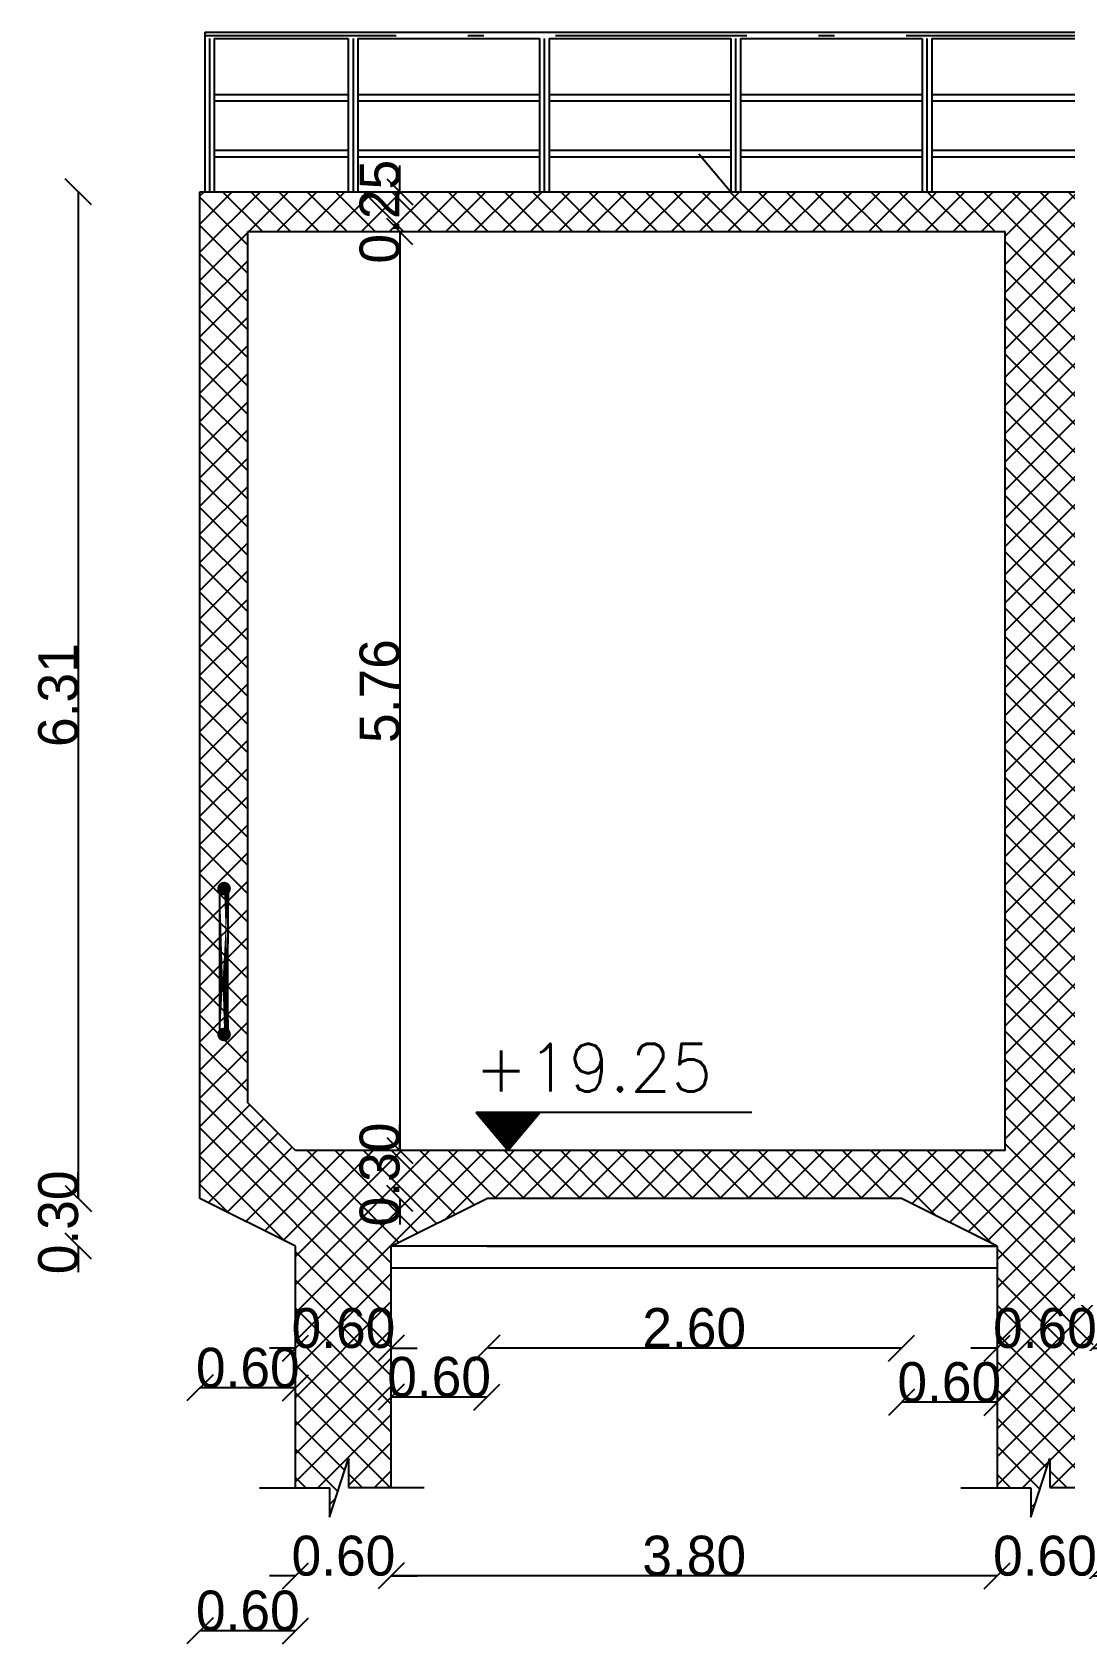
# Model space of a CAD drawing. Extents: x 151242 to 151523, y 158752 to 159354.
# Drawn here: x 151358.18 to 151364.66, y 159006.5 to 159016.6 of the extents above; entities that cross this region are included whole.
import ezdxf

# ---------------------------------------------------------------- set-up
doc = ezdxf.new("R2010")
doc.units = 0
doc.header["$LTSCALE"] = 3
doc.header["$MEASUREMENT"] = 0
doc.header["$PDMODE"] = 2
doc.header["$PDSIZE"] = 0.03
for name, pattern in [('AUSGEZOGEN', [0]), ('CENTER', [2, 1.25, -0.25, 0.25, -0.25]), ('STRICHPUNKT2', [0.7, 0.4, -0.15, 0, -0.15])]:
    doc.linetypes.add(name, pattern=pattern)
doc.layers.get('0').update_dxf_attribs({"linetype": 'CONTINUOUS'})
doc.layers.get('DEFPOINTS').update_dxf_attribs({"linetype": 'CONTINUOUS'})
for name, color, linetype in [('3', 4, 'CONTINUOUS'), ('4', 12, 'CONTINUOUS'), ('HATSH', 252, 'CONTINUOUS')]:
    doc.layers.add(name, color=color, linetype=linetype)
doc.styles.add('ROMANS', font='romans.shx')
doc.dimstyles.new('mais 1-100 plan', dxfattribs={"dimtxt": 0.25, "dimasz": 0.1635, "dimexe": 0.18, "dimexo": 0.0625, "dimgap": 0, "dimtad": 1, "dimzin": 0, "dimdsep": 46, "dimtxsty": 'Standard', "dimblk": 'OBLIQUE', "dimcen": 0, "dimse1": 1, "dimse2": 1, "dimclrd": 8, "dimclrt": 4, "dimadec": 0, "dimazin": 0, "dimtfac": 1, "dimtix": 1, "dimtofl": 0, "dimtmove": 0, "dimatfit": 3, "dimldrblk": 'OBLIQUE', "dimfxl": 0.18, "dimtolj": 1, "dimtzin": 0, "dimarcsym": 0})

# ---------------------------------------------------------------- blocks, each defined once
blk = doc.blocks.new('_OBLIQUE')
at = {"color": 0, "linetype": 'ByBlock'}
blk.add_line((-0.5, -0.5), (0.5, 0.5), dxfattribs=at)
blk = doc.blocks.new('*D684')
at = {"layer": '4', "color": 8, "linetype": 'Continuous', "lineweight": -2, "transparency": 16777216}
for p, q in [((151360.487, 159015.598), (151360.487, 159015.762)), ((151360.487, 159015.348), (151360.487, 159015.185))]:
    blk.add_line(p, q, dxfattribs=at)
at = {"layer": 'DEFPOINTS', "color": 0, "linetype": 'Continuous', "transparency": 16777216}
for p in [(151361.357, 159015.598), (151360.487, 159015.348), (151361.657, 159015.348)]:
    blk.add_point(p, dxfattribs=at)
at = {"layer": '4', "color": 8, "linetype": 'Continuous', "lineweight": -2, "transparency": 16777216, "xscale": 0.1635000000000001, "yscale": 0.1635000000000001, "zscale": 0.1635000000000001}
for p, rotation in [((151360.487, 159015.598), 270), ((151360.487, 159015.348), 90)]:
    blk.add_blockref('_OBLIQUE', p, dxfattribs=dict(at, rotation=rotation))
at = {"layer": '4', "color": 4, "linetype": 'Continuous', "transparency": 16777216, "insert": (151360.362, 159015.473), "char_height": 0.25, "attachment_point": 5, "rotation": 90}
blk.add_mtext('\\A1;0.25', dxfattribs=at)
blk = doc.blocks.new('*D685')
at = {"layer": '4', "color": 8, "linetype": 'Continuous', "lineweight": -2, "transparency": 16777216}
blk.add_line((151360.487, 159015.348), (151360.487, 159009.588), dxfattribs=at)
at = {"layer": 'DEFPOINTS', "color": 0, "linetype": 'Continuous', "transparency": 16777216}
for p in [(151361.657, 159015.348), (151360.487, 159009.588), (151361.657, 159009.588)]:
    blk.add_point(p, dxfattribs=at)
at = {"layer": '4', "color": 8, "linetype": 'Continuous', "lineweight": -2, "transparency": 16777216, "xscale": 0.1635000000000001, "yscale": 0.1635000000000001, "zscale": 0.1635000000000001}
for p, rotation in [((151360.487, 159015.348), 90), ((151360.487, 159009.588), 270)]:
    blk.add_blockref('_OBLIQUE', p, dxfattribs=dict(at, rotation=rotation))
at = {"layer": '4', "color": 4, "linetype": 'Continuous', "transparency": 16777216, "insert": (151360.362, 159012.468), "char_height": 0.25, "attachment_point": 5, "rotation": 90}
blk.add_mtext('\\A1;5.76', dxfattribs=at)
blk = doc.blocks.new('*D686')
at = {"layer": '4', "color": 8, "linetype": 'Continuous', "lineweight": -2, "transparency": 16777216}
for p, q in [((151360.487, 159009.588), (151360.487, 159009.752)), ((151360.487, 159009.288), (151360.487, 159009.125))]:
    blk.add_line(p, q, dxfattribs=at)
at = {"layer": 'DEFPOINTS', "color": 0, "linetype": 'Continuous', "transparency": 16777216}
for p in [(151361.657, 159009.588), (151360.487, 159009.288), (151361.957, 159009.288)]:
    blk.add_point(p, dxfattribs=at)
at = {"layer": '4', "color": 8, "linetype": 'Continuous', "lineweight": -2, "transparency": 16777216, "xscale": 0.1635000000000001, "yscale": 0.1635000000000001, "zscale": 0.1635000000000001}
for p, rotation in [((151360.487, 159009.588), 270), ((151360.487, 159009.288), 90)]:
    blk.add_blockref('_OBLIQUE', p, dxfattribs=dict(at, rotation=rotation))
at = {"layer": '4', "color": 4, "linetype": 'Continuous', "transparency": 16777216, "insert": (151360.362, 159009.438), "char_height": 0.25, "attachment_point": 5, "rotation": 90}
blk.add_mtext('\\A1;0.30', dxfattribs=at)
blk = doc.blocks.new('*D687')
at = {"layer": '4', "color": 8, "linetype": 'Continuous', "lineweight": -2, "transparency": 16777216}
blk.add_line((151358.471, 159015.598), (151358.471, 159009.288), dxfattribs=at)
at = {"layer": 'DEFPOINTS', "color": 0, "linetype": 'Continuous', "transparency": 16777216}
for p in [(151359.234, 159015.598), (151358.471, 159009.288), (151359.234, 159009.288)]:
    blk.add_point(p, dxfattribs=at)
at = {"layer": '4', "color": 8, "linetype": 'Continuous', "lineweight": -2, "transparency": 16777216, "xscale": 0.1635000000000001, "yscale": 0.1635000000000001, "zscale": 0.1635000000000001}
for p, rotation in [((151358.471, 159015.598), 90), ((151358.471, 159009.288), 270)]:
    blk.add_blockref('_OBLIQUE', p, dxfattribs=dict(at, rotation=rotation))
at = {"layer": '4', "color": 4, "linetype": 'Continuous', "transparency": 16777216, "insert": (151358.346, 159012.443), "char_height": 0.25, "attachment_point": 5, "rotation": 90}
blk.add_mtext('\\A1;6.31', dxfattribs=at)
blk = doc.blocks.new('*D688')
at = {"layer": '4', "color": 8, "linetype": 'Continuous', "lineweight": -2, "transparency": 16777216}
for p, q in [((151358.471, 159009.288), (151358.471, 159009.452)), ((151358.471, 159008.988), (151358.471, 159008.825))]:
    blk.add_line(p, q, dxfattribs=at)
at = {"layer": 'DEFPOINTS', "color": 0, "linetype": 'Continuous', "transparency": 16777216}
for p in [(151359.234, 159009.288), (151358.471, 159008.988), (151359.834, 159008.988)]:
    blk.add_point(p, dxfattribs=at)
at = {"layer": '4', "color": 8, "linetype": 'Continuous', "lineweight": -2, "transparency": 16777216, "xscale": 0.1635000000000001, "yscale": 0.1635000000000001, "zscale": 0.1635000000000001}
for p, rotation in [((151358.471, 159009.288), 270), ((151358.471, 159008.988), 90)]:
    blk.add_blockref('_OBLIQUE', p, dxfattribs=dict(at, rotation=rotation))
at = {"layer": '4', "color": 4, "linetype": 'Continuous', "transparency": 16777216, "insert": (151358.346, 159009.138), "char_height": 0.25, "attachment_point": 5, "rotation": 90}
blk.add_mtext('\\A1;0.30', dxfattribs=at)
blk = doc.blocks.new('*D709')
at = {"layer": '4', "color": 8, "linetype": 'Continuous', "lineweight": -2, "transparency": 16777216}
for p, q in [((151364.234, 159008.349), (151364.07, 159008.349)), ((151364.834, 159008.349), (151364.997, 159008.349))]:
    blk.add_line(p, q, dxfattribs=at)
at = {"layer": 'DEFPOINTS', "color": 0, "linetype": 'Continuous', "transparency": 16777216}
for p in [(151364.834, 159008.988), (151364.234, 159008.487), (151364.234, 159008.349)]:
    blk.add_point(p, dxfattribs=at)
at = {"layer": '4', "color": 8, "linetype": 'Continuous', "lineweight": -2, "transparency": 16777216, "xscale": 0.1635000000000001, "yscale": 0.1635000000000001, "zscale": 0.1635000000000001}
blk.add_blockref('_OBLIQUE', (151364.234, 159008.349), dxfattribs=at)
at = {"layer": '4', "color": 8, "linetype": 'Continuous', "lineweight": -2, "transparency": 16777216, "xscale": 0.1635000000000001, "yscale": 0.1635000000000001, "zscale": 0.1635000000000001, "rotation": 180}
blk.add_blockref('_OBLIQUE', (151364.834, 159008.349), dxfattribs=at)
at = {"layer": '4', "color": 4, "linetype": 'Continuous', "transparency": 16777216, "insert": (151364.534, 159008.474), "char_height": 0.25, "attachment_point": 5}
blk.add_mtext('\\A1;0.60', dxfattribs=at)
blk = doc.blocks.new('*D710')
at = {"layer": '4', "color": 8, "linetype": 'Continuous', "lineweight": -2, "transparency": 16777216}
blk.add_line((151364.234, 159008.01), (151363.634, 159008.01), dxfattribs=at)
at = {"layer": 'DEFPOINTS', "color": 0, "linetype": 'Continuous', "transparency": 16777216}
for p in [(151363.634, 159009.288), (151364.234, 159008.487), (151363.634, 159008.01)]:
    blk.add_point(p, dxfattribs=at)
at = {"layer": '4', "color": 8, "linetype": 'Continuous', "lineweight": -2, "transparency": 16777216, "xscale": 0.1635000000000001, "yscale": 0.1635000000000001, "zscale": 0.1635000000000001, "rotation": 180}
blk.add_blockref('_OBLIQUE', (151363.634, 159008.01), dxfattribs=at)
at = {"layer": '4', "color": 8, "linetype": 'Continuous', "lineweight": -2, "transparency": 16777216, "xscale": 0.1635000000000001, "yscale": 0.1635000000000001, "zscale": 0.1635000000000001}
blk.add_blockref('_OBLIQUE', (151364.234, 159008.01), dxfattribs=at)
at = {"layer": '4', "color": 4, "linetype": 'Continuous', "transparency": 16777216, "insert": (151363.934, 159008.135), "char_height": 0.25, "attachment_point": 5}
blk.add_mtext('\\A1;0.60', dxfattribs=at)
blk = doc.blocks.new('*D711')
at = {"layer": '4', "color": 8, "linetype": 'Continuous', "lineweight": -2, "transparency": 16777216}
blk.add_line((151363.634, 159008.349), (151361.034, 159008.349), dxfattribs=at)
at = {"layer": 'DEFPOINTS', "color": 0, "linetype": 'Continuous', "transparency": 16777216}
for p in [(151361.034, 159009.288), (151363.634, 159009.288), (151361.034, 159008.349)]:
    blk.add_point(p, dxfattribs=at)
at = {"layer": '4', "color": 8, "linetype": 'Continuous', "lineweight": -2, "transparency": 16777216, "xscale": 0.1635000000000001, "yscale": 0.1635000000000001, "zscale": 0.1635000000000001, "rotation": 180}
blk.add_blockref('_OBLIQUE', (151361.034, 159008.349), dxfattribs=at)
at = {"layer": '4', "color": 8, "linetype": 'Continuous', "lineweight": -2, "transparency": 16777216, "xscale": 0.1635000000000001, "yscale": 0.1635000000000001, "zscale": 0.1635000000000001}
blk.add_blockref('_OBLIQUE', (151363.634, 159008.349), dxfattribs=at)
at = {"layer": '4', "color": 4, "linetype": 'Continuous', "transparency": 16777216, "insert": (151362.334, 159008.474), "char_height": 0.25, "attachment_point": 5}
blk.add_mtext('\\A1;2.60', dxfattribs=at)
blk = doc.blocks.new('*D712')
at = {"layer": '4', "color": 8, "linetype": 'Continuous', "lineweight": -2, "transparency": 16777216}
blk.add_line((151361.034, 159008.043), (151360.434, 159008.043), dxfattribs=at)
at = {"layer": 'DEFPOINTS', "color": 0, "linetype": 'Continuous', "transparency": 16777216}
for p in [(151361.034, 159009.288), (151360.434, 159008.854), (151360.434, 159008.043)]:
    blk.add_point(p, dxfattribs=at)
at = {"layer": '4', "color": 8, "linetype": 'Continuous', "lineweight": -2, "transparency": 16777216, "xscale": 0.1635000000000001, "yscale": 0.1635000000000001, "zscale": 0.1635000000000001, "rotation": 180}
blk.add_blockref('_OBLIQUE', (151360.434, 159008.043), dxfattribs=at)
at = {"layer": '4', "color": 8, "linetype": 'Continuous', "lineweight": -2, "transparency": 16777216, "xscale": 0.1635000000000001, "yscale": 0.1635000000000001, "zscale": 0.1635000000000001}
blk.add_blockref('_OBLIQUE', (151361.034, 159008.043), dxfattribs=at)
at = {"layer": '4', "color": 4, "linetype": 'Continuous', "transparency": 16777216, "insert": (151360.734, 159008.168), "char_height": 0.25, "attachment_point": 5}
blk.add_mtext('\\A1;0.60', dxfattribs=at)
blk = doc.blocks.new('*D713')
at = {"layer": '4', "color": 8, "linetype": 'Continuous', "lineweight": -2, "transparency": 16777216}
for p, q in [((151359.834, 159008.349), (151359.67, 159008.349)), ((151360.434, 159008.349), (151360.597, 159008.349))]:
    blk.add_line(p, q, dxfattribs=at)
at = {"layer": 'DEFPOINTS', "color": 0, "linetype": 'Continuous', "transparency": 16777216}
for p in [(151359.834, 159008.988), (151360.434, 159008.854), (151359.834, 159008.349)]:
    blk.add_point(p, dxfattribs=at)
at = {"layer": '4', "color": 8, "linetype": 'Continuous', "lineweight": -2, "transparency": 16777216, "xscale": 0.1635000000000001, "yscale": 0.1635000000000001, "zscale": 0.1635000000000001}
blk.add_blockref('_OBLIQUE', (151359.834, 159008.349), dxfattribs=at)
at = {"layer": '4', "color": 8, "linetype": 'Continuous', "lineweight": -2, "transparency": 16777216, "xscale": 0.1635000000000001, "yscale": 0.1635000000000001, "zscale": 0.1635000000000001, "rotation": 180}
blk.add_blockref('_OBLIQUE', (151360.434, 159008.349), dxfattribs=at)
at = {"layer": '4', "color": 4, "linetype": 'Continuous', "transparency": 16777216, "insert": (151360.134, 159008.474), "char_height": 0.25, "attachment_point": 5}
blk.add_mtext('\\A1;0.60', dxfattribs=at)
blk = doc.blocks.new('*D714')
at = {"layer": '4', "color": 8, "linetype": 'Continuous', "lineweight": -2, "transparency": 16777216}
blk.add_line((151359.834, 159008.1), (151359.234, 159008.1), dxfattribs=at)
at = {"layer": 'DEFPOINTS', "color": 0, "linetype": 'Continuous', "transparency": 16777216}
for p in [(151359.234, 159009.288), (151359.834, 159008.988), (151359.234, 159008.1)]:
    blk.add_point(p, dxfattribs=at)
at = {"layer": '4', "color": 8, "linetype": 'Continuous', "lineweight": -2, "transparency": 16777216, "xscale": 0.1635000000000001, "yscale": 0.1635000000000001, "zscale": 0.1635000000000001, "rotation": 180}
blk.add_blockref('_OBLIQUE', (151359.234, 159008.1), dxfattribs=at)
at = {"layer": '4', "color": 8, "linetype": 'Continuous', "lineweight": -2, "transparency": 16777216, "xscale": 0.1635000000000001, "yscale": 0.1635000000000001, "zscale": 0.1635000000000001}
blk.add_blockref('_OBLIQUE', (151359.834, 159008.1), dxfattribs=at)
at = {"layer": '4', "color": 4, "linetype": 'Continuous', "transparency": 16777216, "insert": (151359.534, 159008.225), "char_height": 0.25, "attachment_point": 5}
blk.add_mtext('\\A1;0.60', dxfattribs=at)
blk = doc.blocks.new('*D719')
at = {"layer": '4', "color": 8, "linetype": 'Continuous', "lineweight": -2, "transparency": 16777216}
for p, q in [((151364.234, 159006.922), (151364.07, 159006.922)), ((151364.834, 159006.922), (151364.997, 159006.922))]:
    blk.add_line(p, q, dxfattribs=at)
at = {"layer": 'DEFPOINTS', "color": 0, "linetype": 'Continuous', "transparency": 16777216}
for p in [(151364.234, 159007.713), (151364.834, 159007.713), (151364.234, 159006.922)]:
    blk.add_point(p, dxfattribs=at)
at = {"layer": '4', "color": 8, "linetype": 'Continuous', "lineweight": -2, "transparency": 16777216, "xscale": 0.1635000000000001, "yscale": 0.1635000000000001, "zscale": 0.1635000000000001}
blk.add_blockref('_OBLIQUE', (151364.234, 159006.922), dxfattribs=at)
at = {"layer": '4', "color": 8, "linetype": 'Continuous', "lineweight": -2, "transparency": 16777216, "xscale": 0.1635000000000001, "yscale": 0.1635000000000001, "zscale": 0.1635000000000001, "rotation": 180}
blk.add_blockref('_OBLIQUE', (151364.834, 159006.922), dxfattribs=at)
at = {"layer": '4', "color": 4, "linetype": 'Continuous', "transparency": 16777216, "insert": (151364.534, 159007.047), "char_height": 0.25, "attachment_point": 5}
blk.add_mtext('\\A1;0.60', dxfattribs=at)
blk = doc.blocks.new('*D720')
at = {"layer": '4', "color": 8, "linetype": 'Continuous', "lineweight": -2, "transparency": 16777216}
blk.add_line((151364.234, 159006.922), (151360.434, 159006.922), dxfattribs=at)
at = {"layer": 'DEFPOINTS', "color": 0, "linetype": 'Continuous', "transparency": 16777216}
for p in [(151360.434, 159007.713), (151364.234, 159007.713), (151360.434, 159006.922)]:
    blk.add_point(p, dxfattribs=at)
at = {"layer": '4', "color": 8, "linetype": 'Continuous', "lineweight": -2, "transparency": 16777216, "xscale": 0.1635000000000001, "yscale": 0.1635000000000001, "zscale": 0.1635000000000001, "rotation": 180}
blk.add_blockref('_OBLIQUE', (151360.434, 159006.922), dxfattribs=at)
at = {"layer": '4', "color": 8, "linetype": 'Continuous', "lineweight": -2, "transparency": 16777216, "xscale": 0.1635000000000001, "yscale": 0.1635000000000001, "zscale": 0.1635000000000001}
blk.add_blockref('_OBLIQUE', (151364.234, 159006.922), dxfattribs=at)
at = {"layer": '4', "color": 4, "linetype": 'Continuous', "transparency": 16777216, "insert": (151362.334, 159007.047), "char_height": 0.25, "attachment_point": 5}
blk.add_mtext('\\A1;3.80', dxfattribs=at)
blk = doc.blocks.new('*D721')
at = {"layer": '4', "color": 8, "linetype": 'Continuous', "lineweight": -2, "transparency": 16777216}
for p, q in [((151359.834, 159006.922), (151359.67, 159006.922)), ((151360.434, 159006.922), (151360.597, 159006.922))]:
    blk.add_line(p, q, dxfattribs=at)
at = {"layer": 'DEFPOINTS', "color": 0, "linetype": 'Continuous', "transparency": 16777216}
for p in [(151359.834, 159007.713), (151360.434, 159007.713), (151359.834, 159006.922)]:
    blk.add_point(p, dxfattribs=at)
at = {"layer": '4', "color": 8, "linetype": 'Continuous', "lineweight": -2, "transparency": 16777216, "xscale": 0.1635000000000001, "yscale": 0.1635000000000001, "zscale": 0.1635000000000001}
blk.add_blockref('_OBLIQUE', (151359.834, 159006.922), dxfattribs=at)
at = {"layer": '4', "color": 8, "linetype": 'Continuous', "lineweight": -2, "transparency": 16777216, "xscale": 0.1635000000000001, "yscale": 0.1635000000000001, "zscale": 0.1635000000000001, "rotation": 180}
blk.add_blockref('_OBLIQUE', (151360.434, 159006.922), dxfattribs=at)
at = {"layer": '4', "color": 4, "linetype": 'Continuous', "transparency": 16777216, "insert": (151360.134, 159007.047), "char_height": 0.25, "attachment_point": 5}
blk.add_mtext('\\A1;0.60', dxfattribs=at)
blk = doc.blocks.new('*D722')
at = {"layer": '4', "color": 8, "linetype": 'Continuous', "lineweight": -2, "transparency": 16777216}
blk.add_line((151359.834, 159006.578), (151359.234, 159006.578), dxfattribs=at)
at = {"layer": 'DEFPOINTS', "color": 0, "linetype": 'Continuous', "transparency": 16777216}
for p in [(151359.234, 159009.288), (151359.834, 159007.713), (151359.234, 159006.578)]:
    blk.add_point(p, dxfattribs=at)
at = {"layer": '4', "color": 8, "linetype": 'Continuous', "lineweight": -2, "transparency": 16777216, "xscale": 0.1635000000000001, "yscale": 0.1635000000000001, "zscale": 0.1635000000000001, "rotation": 180}
blk.add_blockref('_OBLIQUE', (151359.234, 159006.578), dxfattribs=at)
at = {"layer": '4', "color": 8, "linetype": 'Continuous', "lineweight": -2, "transparency": 16777216, "xscale": 0.1635000000000001, "yscale": 0.1635000000000001, "zscale": 0.1635000000000001}
blk.add_blockref('_OBLIQUE', (151359.834, 159006.578), dxfattribs=at)
at = {"layer": '4', "color": 4, "linetype": 'Continuous', "transparency": 16777216, "insert": (151359.534, 159006.703), "char_height": 0.25, "attachment_point": 5}
blk.add_mtext('\\A1;0.60', dxfattribs=at)

msp = doc.modelspace()

# ---------------------------------------------------------------- hatches: boundary and pattern name
at = {"layer": '4'}
h = msp.add_hatch(color=2, dxfattribs=at)
edge = h.paths.add_edge_path()
edge.add_arc((151359.385, 159011.23), 0.0431, 180, 540, ccw=False)
at = {"layer": '4', "linetype": 'CENTER', "ltscale": 2}
h = msp.add_hatch(dxfattribs=at)
h.set_pattern_fill('PLASTI', color=2, scale=0.05, style=0)
h.set_pattern_definition([(180, (151839.031926, 159306.653231), (0, 0.0125), []), (180, (151839.031926, 159306.654793), (0, 0.0125), []), (180, (151839.031926, 159306.656356), (0, 0.0125), []), (180, (151839.031926, 159306.661043), (0, 0.0125), [])])
edge = h.paths.add_edge_path()
edge.add_line((151359.386, 159011.26), (151359.386, 159011.197))
edge.add_line((151359.354, 159011.232), (151359.417, 159011.232))
edge.add_line((151359.409, 159010.326), (151359.409, 159011.222))
edge.add_line((151359.359, 159010.326), (151359.359, 159011.222))
edge.add_line((151359.386, 159010.346), (151359.386, 159010.284))
edge.add_line((151359.354, 159010.318), (151359.417, 159010.318))
at = {"layer": '4'}
h = msp.add_hatch(color=2, dxfattribs=at)
edge = h.paths.add_edge_path()
edge.add_arc((151359.385, 159010.316), 0.0431, 180, 540, ccw=False)
at = {"layer": '4', "linetype": 'Continuous'}
h = msp.add_hatch(dxfattribs=at)
h.set_pattern_fill('ANSI31', color=256, scale=0.01, style=0)
h.set_pattern_definition([(45, (151320.6077048, 158900.8295038), (-0.000883883476, 0.000883883476), [])])
h.paths.add_polyline_path([(151361.367, 159009.826), (151360.967, 159009.826), (151361.167, 159009.588)])
at = {"layer": 'HATSH'}
h = msp.add_hatch(dxfattribs=at)
h.set_pattern_fill('ANSI37', color=256, style=0)
h.set_pattern_definition([(45, (-444.8411, -107.41116), (-0.08838834765, 0.08838834765), []), (135, (-444.8411, -107.41116), (-0.08838834765, -0.08838834765), [])])
h.paths.add_polyline_path([(151369.834, 159015.598), (151369.534, 159015.598), (151369.534, 159014.354), (151369.636, 159014.354), (151369.628, 159014.349), (151369.628, 159014.349), (151369.631, 159014.354), (151369.625, 159014.354), (151369.626, 159014.35), (151369.626, 159014.35), (151369.623, 159014.354), (151369.534, 159014.354), (151369.534, 159014.326), (151369.634, 159014.326), (151369.629, 159014.328), (151369.631, 159014.326), (151369.534, 159014.326), (151369.534, 159013.657), (151369.834, 159013.657)])
h.paths.add_polyline_path([(151369.834, 159013.118), (151369.534, 159013.118), (151369.534, 159012.31), (151369.636, 159012.31), (151369.628, 159012.305), (151369.628, 159012.305), (151369.631, 159012.31), (151369.625, 159012.31), (151369.626, 159012.305), (151369.626, 159012.305), (151369.623, 159012.31), (151369.534, 159012.31), (151369.534, 159012.281), (151369.634, 159012.281), (151369.629, 159012.283), (151369.631, 159012.281), (151369.534, 159012.281), (151369.534, 159011.287), (151369.636, 159011.287), (151369.628, 159011.283), (151369.628, 159011.282), (151369.631, 159011.287), (151369.625, 159011.287), (151369.626, 159011.283), (151369.626, 159011.283), (151369.623, 159011.287), (151369.534, 159011.287), (151369.534, 159011.259), (151369.634, 159011.259), (151369.629, 159011.261), (151369.631, 159011.259), (151369.534, 159011.259), (151369.534, 159010.588), (151369.534, 159010.265), (151369.636, 159010.265), (151369.628, 159010.26), (151369.628, 159010.26), (151369.631, 159010.265), (151369.625, 159010.265), (151369.626, 159010.26), (151369.626, 159010.26), (151369.623, 159010.265), (151369.534, 159010.265), (151369.534, 159010.236), (151369.634, 159010.236), (151369.629, 159010.239), (151369.631, 159010.236), (151369.534, 159010.236), (151369.534, 159009.888), (151369.234, 159009.588), (151364.784, 159009.588), (151364.784, 159013.118), (151364.284, 159013.118), (151364.284, 159009.588), (151359.834, 159009.588), (151359.534, 159009.888), (151359.534, 159013.118), (151359.234, 159013.118), (151359.234, 159009.288), (151359.834, 159008.988), (151359.834, 159008.245), (151359.934, 159008.245), (151360.434, 159008.245), (151360.434, 159008.445), (151360.434, 159008.445), (151360.434, 159008.988), (151361.034, 159009.288), (151363.634, 159009.288), (151364.234, 159008.988), (151364.234, 159008.245), (151364.334, 159008.245), (151364.834, 159008.245), (151364.834, 159008.445), (151364.834, 159008.445), (151364.834, 159008.988), (151365.434, 159009.288), (151368.034, 159009.288), (151368.634, 159008.988), (151368.634, 159008.245), (151368.734, 159008.245), (151369.234, 159008.245), (151369.234, 159008.445), (151369.234, 159008.445), (151369.234, 159008.988), (151369.834, 159009.288), (151369.834, 159010.545), (151369.834, 159010.545), (151369.834, 159010.945), (151369.834, 159010.945)])
h.paths.add_polyline_path([(151369.834, 159013.657), (151369.534, 159013.657), (151369.534, 159013.332), (151369.636, 159013.332), (151369.628, 159013.327), (151369.628, 159013.327), (151369.631, 159013.332), (151369.625, 159013.332), (151369.626, 159013.327), (151369.626, 159013.327), (151369.623, 159013.332), (151369.534, 159013.332), (151369.534, 159013.303), (151369.634, 159013.303), (151369.629, 159013.306), (151369.631, 159013.303), (151369.534, 159013.303), (151369.534, 159013.118), (151369.834, 159013.118)])
h.paths.add_polyline_path([(151369.234, 159008.045), (151369.234, 159008.245), (151369.134, 159008.245), (151368.634, 159008.245), (151368.634, 159008.245), (151368.634, 159007.474), (151368.846, 159007.474), (151368.846, 159007.291), (151368.965, 159007.657), (151368.965, 159007.475), (151369.234, 159007.475), (151369.234, 159008.045)])
h.paths.add_polyline_path([(151364.834, 159008.045), (151364.834, 159008.245), (151364.734, 159008.245), (151364.234, 159008.245), (151364.234, 159008.245), (151364.234, 159007.474), (151364.446, 159007.474), (151364.446, 159007.291), (151364.565, 159007.657), (151364.565, 159007.475), (151364.834, 159007.475), (151364.834, 159008.045)])
h.paths.add_polyline_path([(151360.434, 159008.045), (151360.434, 159008.245), (151360.334, 159008.245), (151359.834, 159008.245), (151359.834, 159008.245), (151359.834, 159007.474), (151360.046, 159007.474), (151360.046, 159007.291), (151360.165, 159007.657), (151360.165, 159007.475), (151360.434, 159007.475), (151360.434, 159008.045)])
h.paths.add_polyline_path([(151360.187, 159015.261), (151360.187, 159015.685), (151360.487, 159015.685), (151360.487, 159015.261)], flags=25)
h.paths.add_polyline_path([(151367.336, 159009.226), (151367.336, 159009.65), (151367.636, 159009.65), (151367.636, 159009.226)], flags=25)
h.paths.add_polyline_path([(151360.187, 159009.526), (151360.187, 159009.95), (151360.487, 159009.95), (151360.487, 159009.526)], flags=24)
h.paths.add_polyline_path([(151367.448, 159008.907), (151367.448, 159009.384), (151367.11, 159009.384), (151367.11, 159008.907)], flags=25)
h.paths.add_polyline_path([(151368.703, 159008.239), (151369.179, 159008.239), (151369.179, 159008.577), (151368.703, 159008.577)], flags=9)
h.paths.add_polyline_path([(151364.303, 159008.239), (151364.779, 159008.239), (151364.779, 159008.577), (151364.303, 159008.577)], flags=9)
h.paths.add_polyline_path([(151359.903, 159008.239), (151360.379, 159008.239), (151360.379, 159008.577), (151359.903, 159008.577)], flags=9)
h.paths.add_polyline_path([(151368.034, 159015.598), (151359.234, 159015.598), (151359.234, 159013.118), (151359.534, 159013.118), (151359.534, 159015.348), (151364.284, 159015.348), (151364.284, 159013.118), (151364.784, 159013.118), (151364.784, 159015.348), (151368.034, 159015.348)])
h.paths.add_polyline_path([(151369.534, 159015.598), (151368.934, 159015.598), (151368.934, 159015.348), (151369.534, 159015.348)])

# ---------------------------------------------------------------- linework, layer by layer
at = {"layer": '4', "color": 2, "linetype": 'AUSGEZOGEN'}
for p, q in [((151359.264, 159016.598), (151369.804, 159016.598)), ((151359.264, 159016.598), (151359.264, 159015.598)), ((151359.324, 159016.558), (151359.324, 159015.598)), ((151359.324, 159016.558), (151360.164, 159016.558)), ((151360.164, 159016.558), (151360.164, 159015.598)), ((151360.224, 159016.558), (151360.224, 159015.598)), ((151360.224, 159016.558), (151361.364, 159016.558)), ((151361.364, 159016.558), (151361.364, 159015.598)), ((151361.424, 159016.558), (151361.424, 159015.598)), ((151361.424, 159016.558), (151362.564, 159016.558)), ((151362.564, 159016.558), (151362.564, 159015.598)), ((151362.624, 159016.558), (151362.624, 159015.598)), ((151362.624, 159016.558), (151363.764, 159016.558)), ((151363.764, 159016.558), (151363.764, 159015.598)), ((151363.824, 159016.558), (151363.824, 159015.598)), ((151363.824, 159016.558), (151364.964, 159016.558)), ((151359.324, 159016.208), (151360.164, 159016.208)), ((151359.324, 159016.168), (151360.164, 159016.168)), ((151360.224, 159016.208), (151361.364, 159016.208)), ((151360.224, 159016.168), (151361.364, 159016.168)), ((151361.424, 159016.208), (151362.564, 159016.208)), ((151361.424, 159016.168), (151362.564, 159016.168)), ((151362.624, 159016.208), (151363.764, 159016.208)), ((151362.624, 159016.168), (151363.764, 159016.168)), ((151363.824, 159016.208), (151364.964, 159016.208)), ((151363.824, 159016.168), (151364.964, 159016.168)), ((151359.324, 159015.858), (151360.164, 159015.858)), ((151359.324, 159015.818), (151360.164, 159015.818)), ((151360.224, 159015.858), (151361.364, 159015.858)), ((151360.224, 159015.818), (151361.364, 159015.818)), ((151361.424, 159015.858), (151362.564, 159015.858)), ((151361.424, 159015.818), (151362.564, 159015.818)), ((151362.624, 159015.858), (151363.764, 159015.858)), ((151362.624, 159015.818), (151363.764, 159015.818)), ((151363.824, 159015.858), (151364.964, 159015.858)), ((151363.824, 159015.818), (151364.964, 159015.818))]:
    msp.add_line(p, q, dxfattribs=at)
at = {"layer": '4', "color": 1, "linetype": 'STRICHPUNKT2'}
for p, q in [((151359.264, 159016.578), (151369.804, 159016.578)), ((151359.294, 159016.558), (151359.294, 159015.598)), ((151360.194, 159016.558), (151360.194, 159015.598)), ((151361.394, 159016.558), (151361.394, 159015.598)), ((151362.594, 159016.558), (151362.594, 159015.598)), ((151363.794, 159016.558), (151363.794, 159015.598))]:
    msp.add_line(p, q, dxfattribs=at)
at = {"layer": '4', "linetype": 'Continuous'}
for p, q in [((151362.364, 159015.836), (151362.564, 159015.598)), ((151360.967, 159009.826), (151361.167, 159009.588)), ((151362.696, 159009.826), (151360.967, 159009.826)), ((151361.367, 159009.826), (151361.167, 159009.588))]:
    msp.add_line(p, q, dxfattribs=at)
at = {"layer": '4', "color": 3, "linetype": 'AUSGEZOGEN'}
for p, q in [((151359.234, 159015.598), (151369.834, 159015.598)), ((151359.234, 159009.288), (151359.234, 159015.598)), ((151359.534, 159015.348), (151364.284, 159015.348)), ((151359.534, 159009.888), (151359.534, 159015.348)), ((151364.284, 159009.588), (151364.284, 159015.348)), ((151359.834, 159009.588), (151359.534, 159009.888)), ((151364.284, 159009.588), (151359.834, 159009.588)), ((151359.834, 159008.988), (151359.234, 159009.288)), ((151360.434, 159008.988), (151361.034, 159009.288)), ((151363.634, 159009.288), (151361.034, 159009.288)), ((151364.234, 159008.988), (151363.634, 159009.288)), ((151359.834, 159007.474), (151359.834, 159008.988)), ((151360.434, 159007.475), (151360.434, 159008.988)), ((151364.234, 159008.988), (151360.434, 159008.988)), ((151364.234, 159008.988), (151364.234, 159007.474)), ((151360.046, 159007.291), (151360.165, 159007.657)), ((151360.165, 159007.657), (151360.165, 159007.475)), ((151364.446, 159007.291), (151364.565, 159007.657)), ((151364.565, 159007.657), (151364.565, 159007.475)), ((151359.607, 159007.474), (151360.046, 159007.474)), ((151360.046, 159007.474), (151360.046, 159007.291)), ((151360.165, 159007.475), (151360.641, 159007.475)), ((151364.007, 159007.474), (151364.446, 159007.474)), ((151364.446, 159007.474), (151364.446, 159007.291)), ((151364.565, 159007.475), (151365.041, 159007.475))]:
    msp.add_line(p, q, dxfattribs=at)
at = {"layer": '4', "color": 2, "linetype": 'CENTER', "ltscale": 2}
for p, q in [((151359.359, 159010.326), (151359.359, 159011.222)), ((151359.409, 159010.326), (151359.409, 159011.222))]:
    msp.add_line(p, q, dxfattribs=at)
at = {"layer": '4', "color": 3, "linetype": 'AUSGEZOGEN'}
for points in [[(151361.034, 159008.988), (151364.234, 159008.988)], [(151360.434, 159008.854), (151364.234, 159008.854)]]:
    msp.add_lwpolyline(points, dxfattribs=at)

# ---------------------------------------------------------------- texts
at = {"layer": '3', "color": 7, "linetype": 'Continuous', "style": 'ROMANS'}
msp.add_text('+19.25', height=0.3, dxfattribs=at).set_placement((151360.956, 159009.958))

# ---------------------------------------------------------------- dimensions: what is measured, and where the dimension line sits
at = {"layer": '4', "color": 2, "linetype": 'Continuous'}
dim = msp.add_linear_dim(base=(151360.487, 159015.348), p1=(151361.357, 159015.598), p2=(151361.657, 159015.348), angle=90, text='0.25', dimstyle='mais 1-100 plan', override={"dimfxlon": 1, "dimarcsym": 1}, dxfattribs=at)
dim.commit()
dim.dimension.update_dxf_attribs({"geometry": '*D684', "text_midpoint": (151360.362, 159015.473)})
for base, p1, p2, picture, middle in [((151358.471, 159009.288), (151359.234, 159015.598), (151359.234, 159009.288), '*D687', (151358.346, 159012.443)), ((151360.487, 159009.588), (151361.657, 159015.348), (151361.657, 159009.588), '*D685', (151360.362, 159012.468)), ((151360.487, 159009.288), (151361.657, 159009.588), (151361.957, 159009.288), '*D686', (151360.362, 159009.438)), ((151358.471, 159008.988), (151359.234, 159009.288), (151359.834, 159008.988), '*D688', (151358.346, 159009.138))]:
    dim = msp.add_linear_dim(base=base, p1=p1, p2=p2, angle=90, dimstyle='mais 1-100 plan', override={"dimfxlon": 1, "dimarcsym": 1}, dxfattribs=at)
    dim.commit()
    dim.dimension.update_dxf_attribs({"geometry": picture, "text_midpoint": middle})
for base, p1, p2, picture, middle in [((151359.234, 159008.1), (151359.834, 159008.988), (151359.234, 159009.288), '*D714', (151359.534, 159008.1)), ((151359.234, 159006.578), (151359.834, 159007.713), (151359.234, 159009.288), '*D722', (151359.534, 159006.578)), ((151360.434, 159008.043), (151361.034, 159009.288), (151360.434, 159008.854), '*D712', (151360.734, 159008.043)), ((151363.634, 159008.01), (151364.234, 159008.487), (151363.634, 159009.288), '*D710', (151363.934, 159008.01))]:
    dim = msp.add_linear_dim(base=base, p1=p1, p2=p2, dimstyle='mais 1-100 plan', override={"dimfxlon": 1, "dimarcsym": 1}, dxfattribs=at)
    dim.commit()
    dim.dimension.update_dxf_attribs({"geometry": picture, "text_midpoint": middle, "dimtype": 160})
for base, p1, p2, picture, middle in [((151361.034, 159008.349), (151363.634, 159009.288), (151361.034, 159009.288), '*D711', (151362.334, 159008.474)), ((151359.834, 159008.349), (151360.434, 159008.854), (151359.834, 159008.988), '*D713', (151360.134, 159008.474)), ((151364.234, 159008.349), (151364.834, 159008.988), (151364.234, 159008.487), '*D709', (151364.534, 159008.474)), ((151359.834, 159006.922), (151360.434, 159007.713), (151359.834, 159007.713), '*D721', (151360.134, 159007.047)), ((151360.434, 159006.922), (151364.234, 159007.713), (151360.434, 159007.713), '*D720', (151362.334, 159007.047)), ((151364.234, 159006.922), (151364.834, 159007.713), (151364.234, 159007.713), '*D719', (151364.534, 159007.047))]:
    dim = msp.add_linear_dim(base=base, p1=p1, p2=p2, dimstyle='mais 1-100 plan', override={"dimfxlon": 1, "dimarcsym": 1}, dxfattribs=at)
    dim.commit()
    dim.dimension.update_dxf_attribs({"geometry": picture, "text_midpoint": middle})

doc.saveas('drawing.dxf')
